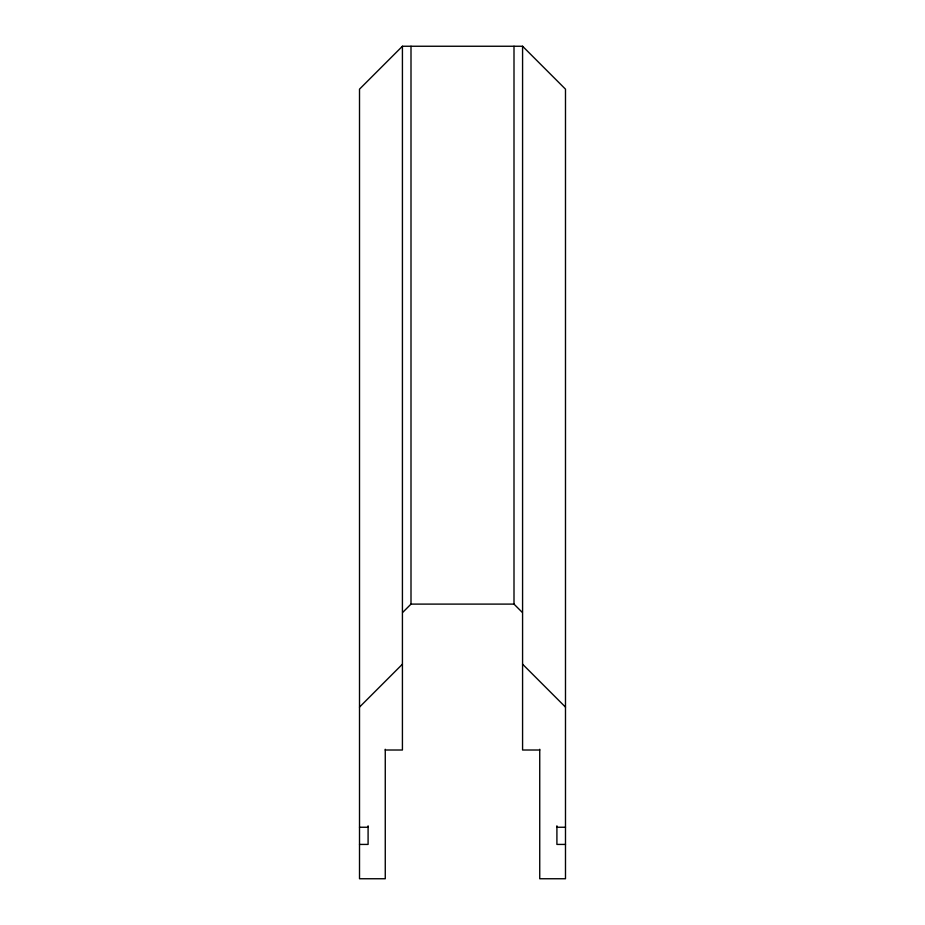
<?xml version="1.0" encoding="UTF-8"?>
<svg xmlns="http://www.w3.org/2000/svg" width="925" height="925" viewBox="0 0 925 925"><rect width="100%" height="100%" fill="white"/><g stroke="black" fill="none" stroke-linecap="round" stroke-linejoin="round"><path stroke-width="1.39" d="M539.738 749.273L539.738 878.75L565.487 878.75L565.487 89.158L522.579 46.25L402.421 46.25L359.513 89.158L359.513 878.75L385.262 878.75L385.262 749.273M402.965 612.153L411.001 604.106L411.001 46.25M359.513 707.105L402.421 664.185M411.001 604.106L513.999 604.106L522.035 612.153M385.262 750.013L402.421 750.013L402.421 46.25M539.738 750.013L522.579 750.013L522.579 46.25M359.513 827.251L368.092 827.251M556.908 827.251L565.487 827.251M359.513 844.421L368.092 844.421L368.092 825.828M565.487 844.421L556.908 844.421L556.908 825.828M522.579 664.185L565.487 707.105M513.999 46.25L513.999 604.106"/></g></svg>
